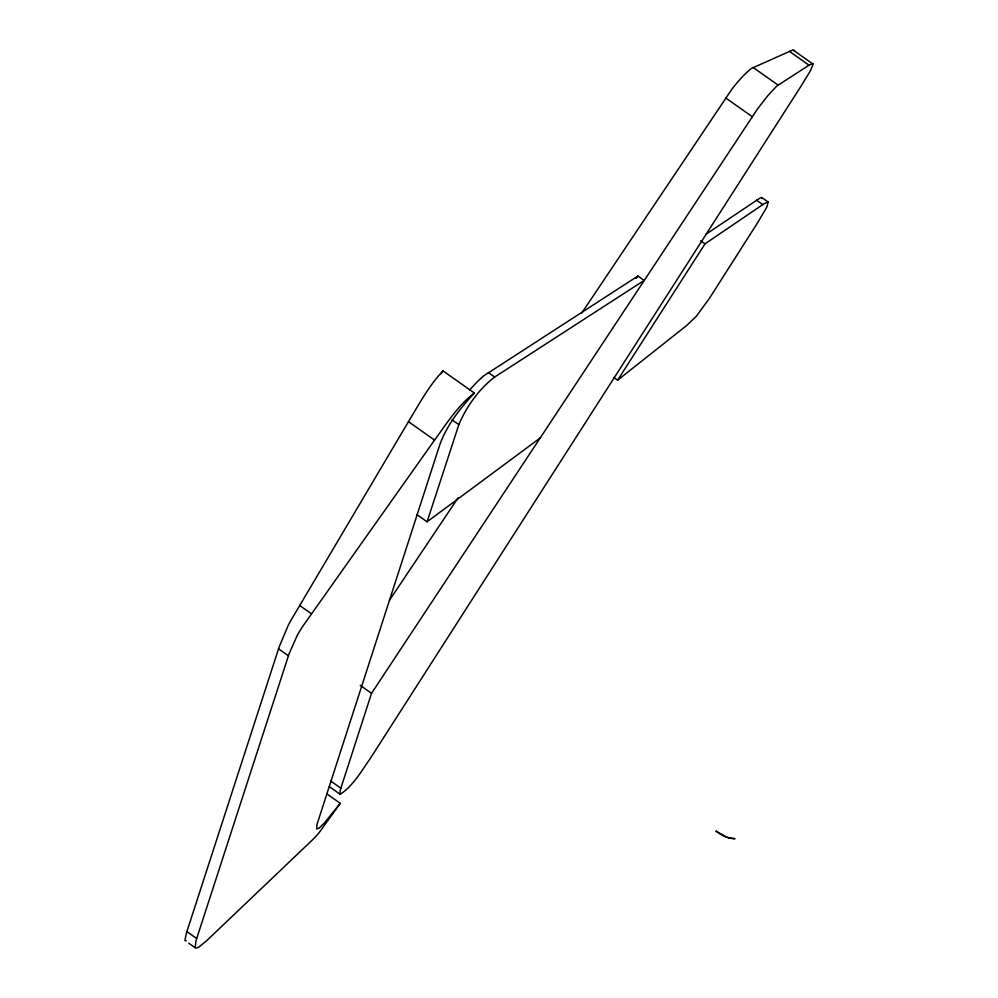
<?xml version="1.0" encoding="UTF-8"?>
<svg xmlns="http://www.w3.org/2000/svg" width="998" height="998" viewBox="0 0 998 998"><rect width="100%" height="100%" fill="white"/><g stroke="black" fill="none" stroke-linecap="round" stroke-linejoin="round"><path stroke-width="1.5" d="M812.921 63.473L809.004 65.182L776.843 86.015L768.011 95.421L757.582 108.857L371.53 693.323L340.118 790.503L340.231 794.321C353.541 785.488 361.837 770.431 370.907 757.494L801.145 85.978L810.151 71.195L813.158 64.246L793.036 49.9L751.893 68.201A20.509 4.466 -53.6 0 0 749.822 69.698L748.201 71.095A43.226 9.431 -53.6 0 0 740.117 79.279L735.289 84.867A29.329 6.4 -53.6 0 0 731.821 89.284L581.609 313.247M326.596 793.684L340.256 803.328L324.013 823.412L319.26 828.016L316.765 829.001L316.927 824.672L439.594 445.295C446.617 425.298 460.14 408.407 474.362 393.025L443.025 370.907C428.791 385.752 419.098 404.24 408.456 421.667L290.605 620.906A30.651 3.493 -59.5 0 0 288.098 625.659L279.116 647.078L186.526 932.681L184.892 940.303A40.519 4.616 -59.5 0 0 185.491 940.877L185.84 940.827A46.282 5.277 -59.5 0 0 186.277 940.652M474.362 393.025C457.82 405.525 446.68 423.614 434.554 440.106L302.656 626.457A32.56 5.04 -54.8 0 0 297.242 635.327L289.046 653.89L196.032 940.578L195.134 947.701L196.556 948.1L199.039 946.952L206.436 940.914L314.445 837.983A38.61 5.976 -54.8 0 0 319.684 831.883L340.256 803.328M417.127 514.768L427.082 521.792L458.831 424.661C466.64 406.398 478.865 389.158 494.696 377.032L644.134 280.438L637.922 276.047L483.531 375.984A38.635 5.102 -51.3 0 0 480.724 378.442M617.625 380.176L705.05 243.799L764.231 203.617L768.198 202.058L766.776 207.21L757.806 222.429L709.453 298.29L696.23 316.366L686.499 325.647L617.625 380.176L613.82 377.481M389.457 600.297L458.082 497.79M440.954 373.739L443.025 370.907M636.138 278.405L637.922 276.047M427.082 521.792L540.055 438.072M705.836 234.368L760.039 198.028L761.773 197.529L768.198 202.058M789.231 51.222L809.004 65.182M753.191 67.515L778.116 85.117M725.721 97.966L752.255 116.691M756.559 200.224L762.759 204.602M700.746 240.768L705.05 243.799M488.334 372.541L494.696 377.032M452.044 419.871L458.831 424.661M408.456 421.667L434.554 440.106M299.537 605.362L311.413 613.745M360.241 685.352L371.53 693.323M278.554 648.825L288.434 655.798M330.662 780.997L340.842 788.183M329.415 786.686L340.231 794.321M186.888 931.596L196.693 938.519M188.797 943.222L195.134 947.701M794.034 50.15L794.321 50.574A15.032 3.281 -53.6 0 1 794.408 51.297M761.886 197.604L762.01 198.278A15.594 2.058 -51.3 0 1 761.948 198.552M469.384 390.38A32.984 4.354 -51.3 0 1 480.624 378.591M734.765 838.657L730.723 838.233A22.892 19.898 23.1 0 1 727.031 837.285L715.865 831.06L719.595 833.642A30.975 26.921 23.1 0 0 724.71 836.399A24.613 21.382 23.1 0 0 734.765 838.669"/></g></svg>
